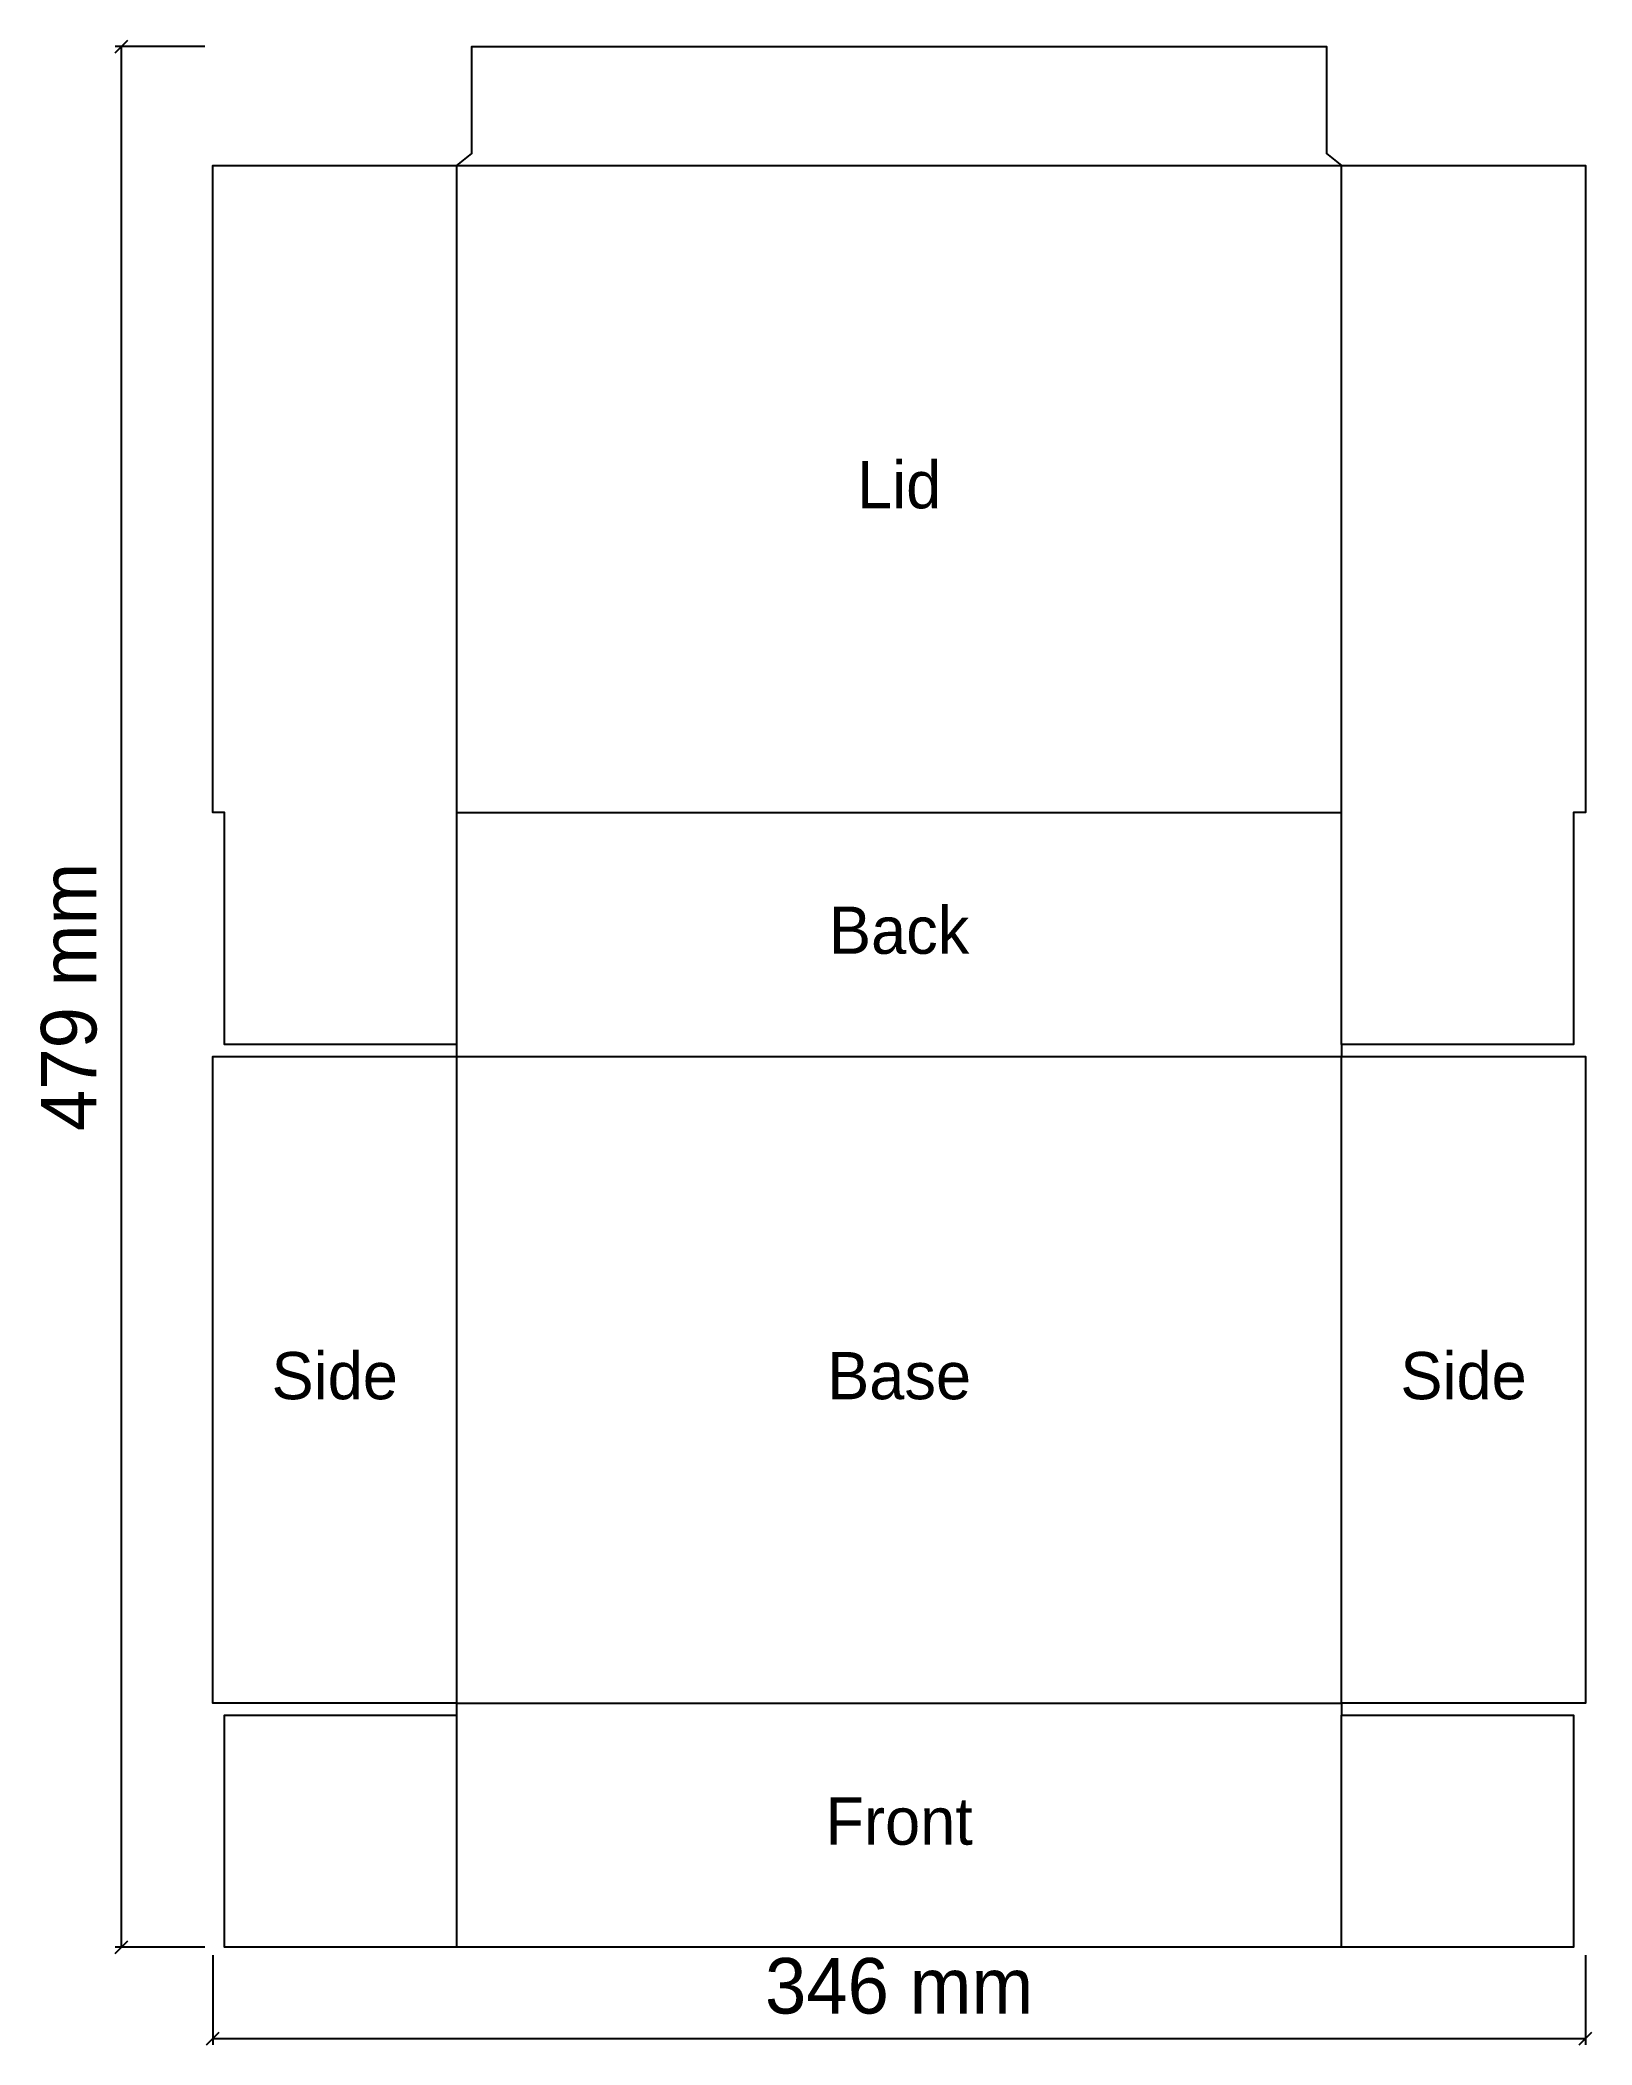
# Model space of a CAD drawing. Header units: millimetres. Extents: x -9 to 382, y 0 to 505.
import ezdxf
from ezdxf.enums import TextEntityAlignment as Align

# ---------------------------------------------------------------- set-up
doc = ezdxf.new("R2010")
doc.units = ezdxf.units.MM
for name, color, linetype in [('CREASE', 5, 'CONTINUOUS'), ('CUT', 6, 'CONTINUOUS'), ('DIMS', 9, 'CONTINUOUS')]:
    doc.layers.add(name, color=color, linetype=linetype)

msp = doc.modelspace()

# ---------------------------------------------------------------- linework, layer by layer
at = {"layer": 'CREASE'}
for points in [[(95.7, 473.6), (318.7, 473.6)], [(95.7, 310.6), (95.7, 473.6)], [(318.7, 310.6), (318.7, 473.6)], [(95.7, 310.6), (318.7, 310.6)], [(95.7, 252.1), (95.7, 310.6)], [(318.7, 252.1), (318.7, 310.6)], [(95.7, 249.1), (318.7, 249.1)], [(95.7, 86.1), (95.7, 249.1)], [(318.7, 86.1), (318.7, 249.1)], [(95.7, 86.1), (318.7, 86.1)], [(95.7, 24.6), (95.7, 83.1)], [(318.7, 24.6), (318.7, 83.1)]]:
    msp.add_lwpolyline(points, dxfattribs=at)
at = {"layer": 'CUT'}
msp.add_lwpolyline([(95.7, 24.6), (37.2, 24.6), (37.2, 83.1), (95.7, 83.1), (95.7, 86.1), (34.2, 86.1), (34.2, 249.1), (95.7, 249.1), (95.7, 252.1), (37.2, 252.1), (37.2, 310.6), (34.2, 310.6), (34.2, 473.6), (95.7, 473.6), (99.5, 476.6), (99.5, 503.6), (314.9, 503.6), (314.9, 476.6), (318.7, 473.6), (380.2, 473.6), (380.2, 310.6), (377.2, 310.6), (377.2, 252.1), (318.7, 252.1), (318.7, 249.1), (380.2, 249.1), (380.2, 86.1), (318.7, 86.1), (318.7, 83.1), (377.2, 83.1), (377.2, 24.6), (318.7, 24.6)], close=True, dxfattribs=at)
at = {"layer": 'DIMS'}
for points in [[(9.6, 502), (12.8, 505.2)], [(32.2, 503.6), (9.6, 503.6)], [(11.2, 24.6), (11.2, 503.6)], [(9.6, 23), (12.8, 26.2)], [(32.2, 24.6), (9.6, 24.6)], [(34.2, 22.6), (34.2, 0)], [(380.2, 22.6), (380.2, 0)], [(32.6, 0), (35.8, 3.2)], [(34.2, 1.6), (380.2, 1.6)], [(378.6, 0), (381.8, 3.2)]]:
    msp.add_lwpolyline(points, dxfattribs=at)

# ---------------------------------------------------------------- texts
for s, height, p in [('Lid', 11.9, (207.2, 387.2)), ('Back', 11.9, (207.2, 274.95)), ('Side', 11.9, (64.95, 162.7)), ('Base', 11.9, (207.2, 162.7)), ('Side', 11.9, (349.45, 162.7)), ('Front', 11.9, (207.2, 50.45)), ('346 mm', 14, (207.2, 7.9))]:
    msp.add_text(s, height=height, dxfattribs=at).set_placement(p, align=Align.CENTER)
msp.add_text('479 mm', height=14, rotation=90, dxfattribs=at).set_placement((4.9, 264.1), align=Align.CENTER)

doc.saveas('drawing.dxf')
